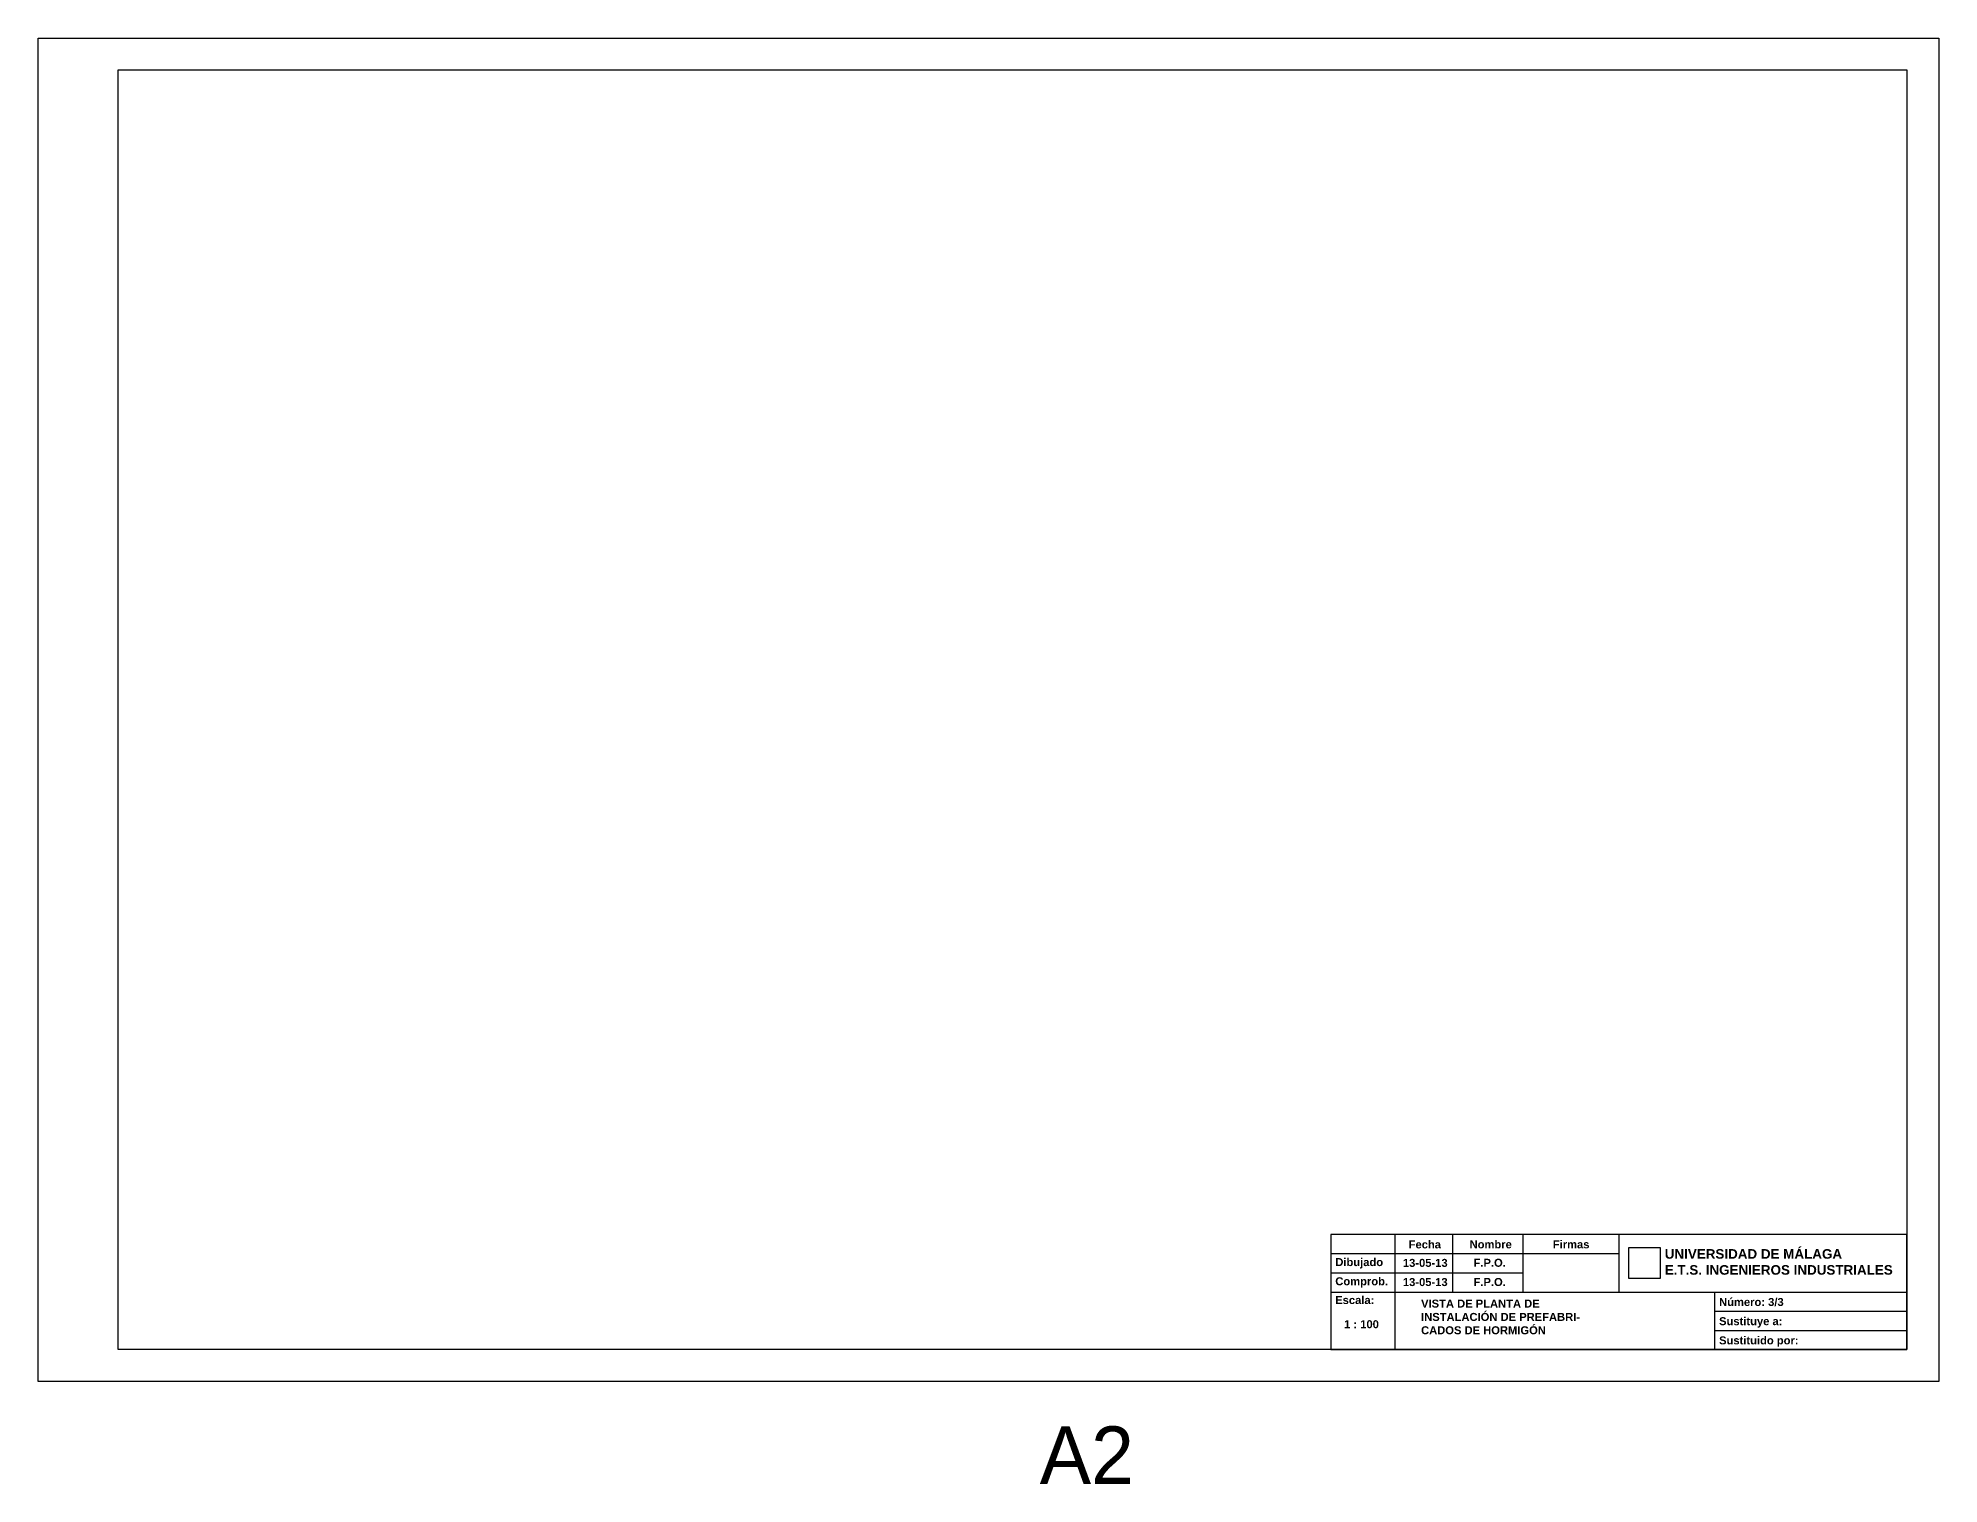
# Model space of a CAD drawing. Extents: x -115306 to 97263, y 46189 to 262006.
# Drawn here: x 95399 to 95993, y 211324 to 211776 of the extents above; entities that cross this region are included whole.
import ezdxf

# ---------------------------------------------------------------- set-up
doc = ezdxf.new("R2010")
doc.units = 0
doc.header["$LTSCALE"] = 508
doc.layers.add('INSTALACION_NUEVA', color=7, linetype='CONTINUOUS')
doc.styles.add('ARIAL-B', font='arialbd.ttf')
picture_1 = doc.add_image_def('image1.png', size_in_pixel=(236, 236))

msp = doc.modelspace()

# ---------------------------------------------------------------- linework, layer by layer
at = {"layer": 'INSTALACION_NUEVA', "linetype": 'Continuous'}
for p, q in [((95399, 211356), (95399, 211776)), ((95399, 211776), (95993, 211776)), ((95993, 211776), (95993, 211356)), ((95424, 211766), (95983, 211766)), ((95424, 211366), (95424, 211766)), ((95983, 211766), (95983, 211366)), ((95983, 211402), (95803, 211402)), ((95803, 211402), (95803, 211366)), ((95823, 211402), (95823, 211366)), ((95841, 211402), (95841, 211384)), ((95863, 211402), (95863, 211384)), ((95893, 211402), (95893, 211384)), ((95983, 211366), (95983, 211402)), ((95803, 211396), (95893, 211396)), ((95803, 211390), (95863, 211390)), ((95803, 211384), (95983, 211384)), ((95923, 211378), (95923, 211384)), ((95923, 211372), (95923, 211378)), ((95923, 211378), (95983, 211378)), ((95923, 211366), (95923, 211372)), ((95923, 211372), (95983, 211372)), ((95983, 211366), (95424, 211366)), ((95803, 211366), (95983, 211366)), ((95803, 211366), (95983, 211366)), ((95993, 211356), (95399, 211356))]:
    msp.add_line(p, q, dxfattribs=at)

# ---------------------------------------------------------------- texts
msp.add_text('A2', height=18, dxfattribs=at).set_placement((95712, 211324))
at = {"layer": 'INSTALACION_NUEVA', "attachment_point": 1, "style": 'ARIAL-B'}
for s, insert, char_height in [('Fecha', (95827.29, 211400.14), 2.5), ('Nombre', (95846.33, 211400.16), 2.5), ('Firmas', (95872.33, 211400.16), 2.5), ('13-05-13', (95825.49, 211394.37), 2.5), ('F.P.O.', (95847.56, 211394.4), 2.5), ('UNIVERSIDAD DE MÁLAGA\\PE.T.S. INGENIEROS INDUSTRIALES', (95907.31, 211397.42), 3), ('13-05-13', (95825.49, 211388.37), 2.5), ('F.P.O.', (95847.56, 211388.4), 2.5), ('VISTA DE PLANTA DE\\PINSTALACIÓN DE PREFABRI-\\PCADOS DE HORMIGÓN', (95831.17, 211381.64), 2.5), ('Número: 3/3', (95924.29, 211382.14), 2.5), ('1 : 100', (95807.11, 211375.19), 2.5), ('Sustituye a:', (95924.29, 211376.14), 2.5), ('Sustituido por:', (95924.29, 211370.14), 2.5)]:
    msp.add_mtext(s, dxfattribs=dict(at, insert=insert, char_height=char_height))
at = {"layer": 'INSTALACION_NUEVA', "char_height": 2.5, "width": 11.6225, "attachment_point": 1, "style": 'ARIAL-B'}
for s, insert in [('Dibujado', (95804.37, 211394.61)), ('Comprob.', (95804.37, 211388.62)), ('Escala:', (95804.34, 211382.75))]:
    msp.add_mtext(s, dxfattribs=dict(at, insert=insert))

# ---------------------------------------------------------------- pictures from other files: only their frames are drawn
at = {"layer": 'INSTALACION_NUEVA', "linetype": 'Continuous'}
image = msp.add_image(picture_1, insert=(95896.13, 211388.22), size_in_units=(9.74, 9.74), dxfattribs=at)
image.dxf.flags = 7

doc.saveas('drawing.dxf')
